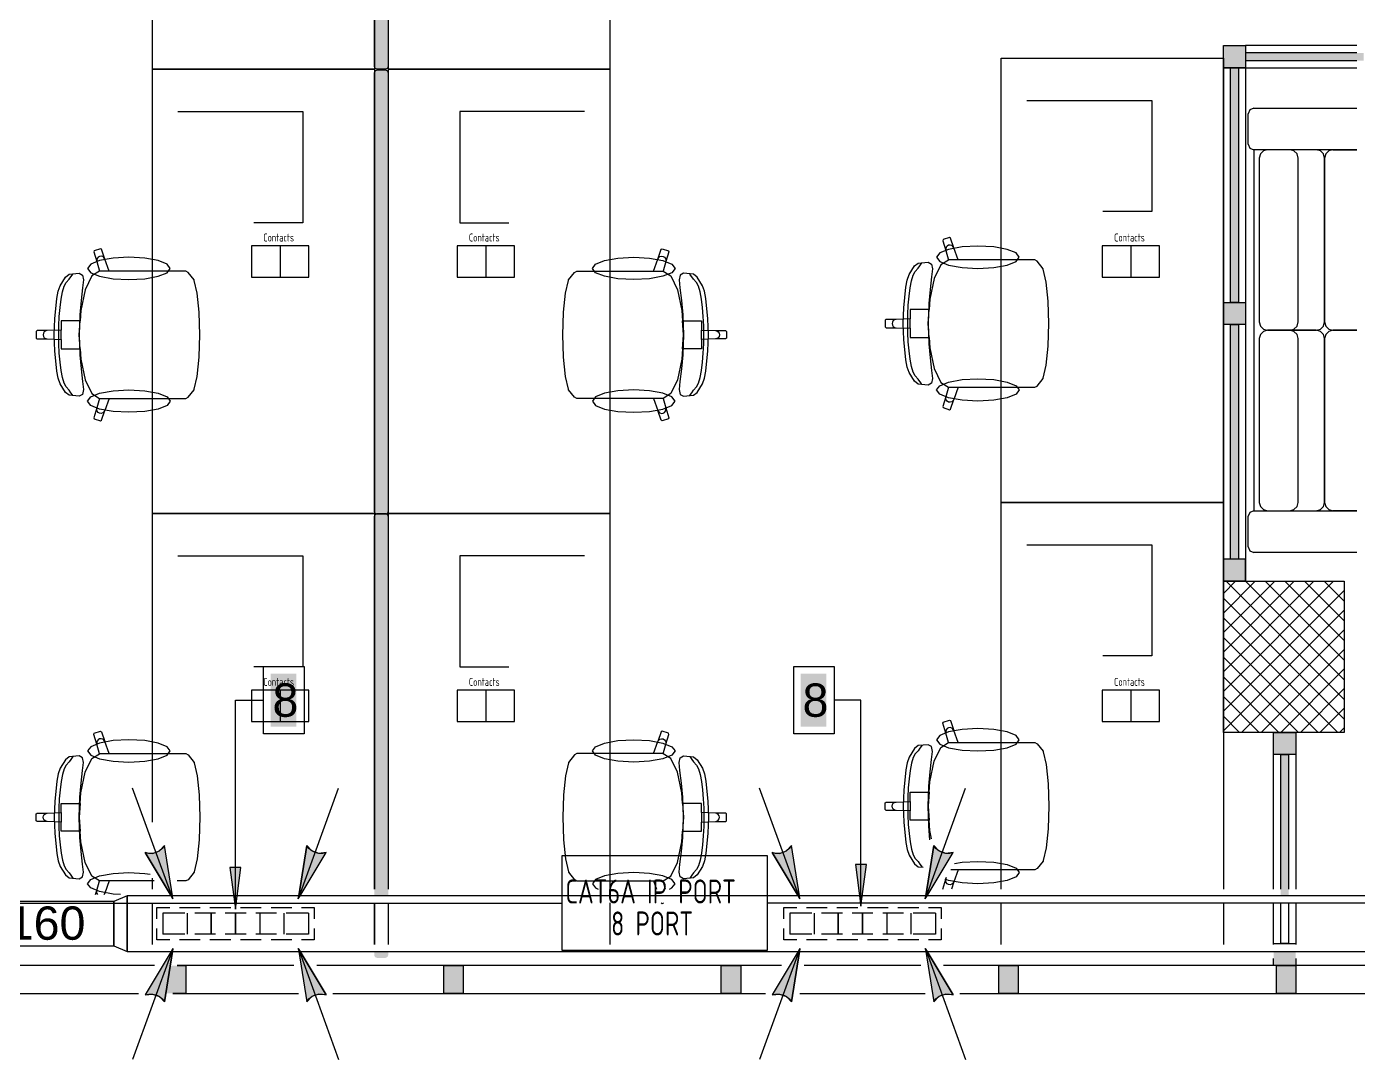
# Model space of a CAD drawing. Extents: x 25325 to 182345, y 3956 to 147305.
# Drawn here: x 91180.438 to 91184.216, y 73647.855 to 73650.783 of the extents above; entities that cross this region are included whole.
import ezdxf

# ---------------------------------------------------------------- set-up
doc = ezdxf.new("R2010")
doc.units = 0
doc.header["$MEASUREMENT"] = 0
doc.layers.add('CAT6A UNDERGROUND PORTS ROUTING', color=1, linetype='CONTINUOUS')
doc.layers.add('CONTACTORS', color=3, linetype='CONTINUOUS')
doc.styles.add('PDF Arial', font='arial.ttf')
doc.styles.add('Tabla_100', font='simplex.shx', dxfattribs={"width": 0.7, "height": 20})

# ---------------------------------------------------------------- blocks, each defined once
blk = doc.blocks.new('Sheet-Климатична и вентилационна система офис помещение етаж 4_1')
at = {"layer": 'CAT6A UNDERGROUND PORTS ROUTING', "true_color": 0xd8d8d8, "transparency": 33554687}
for points in [[(13.4594, 13.3669), (13.4649, 13.3692), (13.4672, 13.3748), (13.467, 14.6208), (13.4662, 14.6227), (13.4614, 14.6264), (13.4594, 14.6267), (13.4357, 14.6267), (13.4302, 14.6244), (13.4279, 14.6188), (13.4281, 13.3727), (13.4289, 13.3708), (13.4337, 13.3672), (13.4357, 13.3669)], [(15.8994, 13.3709), (15.8994, 13.4339), (15.8364, 13.4339), (15.8364, 13.3709)], [(13.4357, 12.1053), (13.4614, 12.1056), (13.4633, 12.1064), (13.4662, 12.1092), (13.4672, 12.1132), (13.467, 13.3593), (13.4633, 13.364), (13.4594, 13.3651), (13.4337, 13.3648), (13.4302, 13.3628), (13.4279, 13.3572), (13.4281, 12.1111), (13.4289, 12.1092), (13.4318, 12.1064)], [(15.879, 12.7059), (15.879, 13.3709), (15.8569, 13.3709), (15.8569, 12.7059)], [(15.8994, 12.6429), (15.8994, 12.7059), (15.8364, 12.7059), (15.8364, 12.6429)], [(15.879, 11.978), (15.879, 12.6429), (15.8569, 12.6429), (15.8569, 11.978)], [(15.8994, 11.915), (15.8994, 11.978), (15.8364, 11.978), (15.8364, 11.915)], [(16.042, 11.4236), (16.042, 11.4866), (15.979, 11.4866), (15.979, 11.4236)], [(16.0215, 11.0228), (16.0215, 11.4236), (15.9994, 11.4236), (15.9994, 11.0228)], [(16.042, 10.8252), (16.042, 10.8654), (15.979, 10.8654), (15.979, 10.8252)], [(12.8925, 10.7465), (12.8925, 10.8252), (12.8487, 10.8252), (12.8373, 10.7536), (12.8373, 10.7465), (12.8564, 10.7465)], [(13.6798, 10.7465), (13.6798, 10.8252), (13.6247, 10.8252), (13.6247, 10.7465)], [(14.4672, 10.7465), (14.4672, 10.8252), (14.4121, 10.8252), (14.4121, 10.7465)], [(15.2546, 10.7465), (15.2546, 10.8252), (15.1995, 10.8252), (15.1995, 10.7465)], [(16.042, 10.7465), (16.042, 10.8252), (15.9868, 10.8252), (15.9868, 10.7465)]]:
    blk.add_hatch(color=254, dxfattribs=at).paths.add_polyline_path(points)
h = blk.add_hatch(color=254, dxfattribs=at)
h.paths.add_polyline_path([(16.3283, 13.3914), (16.6868, 13.3914), (16.6868, 13.4134), (16.3135, 13.4134), (16.3135, 13.3914)])
h.paths.add_polyline_path([(15.8994, 13.3914), (16.2348, 13.3914), (16.2348, 13.4134), (15.8994, 13.4134)])
h = blk.add_hatch(color=254, dxfattribs=at)
h.paths.add_polyline_path([(13.4357, 10.8473), (13.4594, 10.8473), (13.4649, 10.8496), (13.4672, 10.8552), (13.4669, 10.8654), (13.4279, 10.8654), (13.4281, 10.8531), (13.4289, 10.8512), (13.4318, 10.8483)])
h.paths.add_polyline_path([(13.4279, 11.0228), (13.4672, 11.0228), (13.467, 12.1013), (13.4662, 12.1032), (13.4614, 12.1068), (13.4594, 12.1071), (13.4337, 12.1068), (13.4302, 12.1048), (13.4279, 12.0992)])
at = {"layer": 'CAT6A UNDERGROUND PORTS ROUTING', "true_color": 0xffffff, "transparency": 33554687}
for points in [[(13.1333, 11.6535), (13.2062, 11.6535), (13.2062, 11.5025), (13.1333, 11.5025)], [(14.6371, 11.6535), (14.71, 11.6535), (14.71, 11.5025), (14.6371, 11.5025)]]:
    blk.add_hatch(color=7, dxfattribs=at).paths.add_polyline_path(points)
at = {"layer": 'CAT6A UNDERGROUND PORTS ROUTING', "transparency": 33554687}
for color, points in [(5, [(12.8546, 11.0228), (12.855, 11.0228), (12.8324, 11.1659), (12.8261, 11.1574), (12.818, 11.1506), (12.8085, 11.1459), (12.7982, 11.1434), (12.7876, 11.1434), (12.7773, 11.1459), (12.8518, 11.0228), (12.854, 11.0228)]), (5, [(13.2138, 11.0228), (13.2171, 11.0228), (13.291, 11.1459), (13.2807, 11.1434), (13.2702, 11.1434), (13.2599, 11.1459), (13.2504, 11.1506), (13.2423, 11.1574), (13.236, 11.1659), (13.2133, 11.0228)]), (5, [(14.6333, 11.0228), (14.6337, 11.0228), (14.6111, 11.1659), (14.6047, 11.1574), (14.5966, 11.1506), (14.5872, 11.1459), (14.5769, 11.1434), (14.5663, 11.1434), (14.556, 11.1459), (14.6305, 11.0228), (14.6327, 11.0228)]), (5, [(14.9925, 11.0228), (14.9958, 11.0228), (15.0697, 11.1459), (15.0594, 11.1434), (15.0488, 11.1434), (15.0385, 11.1459), (15.0291, 11.1506), (15.021, 11.1574), (15.0147, 11.1659), (14.992, 11.0228)]), (7, [(14.8081, 10.9935), (14.8236, 11.1116), (14.7925, 11.1116)]), (7, [(13.0338, 10.9851), (13.0493, 11.1032), (13.0182, 11.1032)]), (5, [(12.8324, 10.7223), (12.8546, 10.8654), (12.8512, 10.8654), (12.7773, 10.7423), (12.7876, 10.7448), (12.7982, 10.7448), (12.8085, 10.7423), (12.818, 10.7376), (12.8261, 10.7308)]), (5, [(13.236, 10.7223), (13.2423, 10.7308), (13.2504, 10.7376), (13.2599, 10.7423), (13.2702, 10.7448), (13.2807, 10.7448), (13.291, 10.7423), (13.2165, 10.8654), (13.2133, 10.8654)]), (5, [(14.6111, 10.7223), (14.6333, 10.8654), (14.6299, 10.8654), (14.556, 10.7423), (14.5663, 10.7448), (14.5769, 10.7448), (14.5872, 10.7423), (14.5966, 10.7376), (14.6047, 10.7308)]), (5, [(15.0147, 10.7223), (15.021, 10.7308), (15.0291, 10.7376), (15.0385, 10.7423), (15.0488, 10.7448), (15.0594, 10.7448), (15.0697, 10.7423), (14.9952, 10.8654), (14.992, 10.8654)])]:
    blk.add_hatch(color=color, dxfattribs=at).paths.add_polyline_path(points)
at = {"layer": 'CAT6A UNDERGROUND PORTS ROUTING', "color": 253, "true_color": 0x9c9c9c, "transparency": 33554687}
for points in [[(12.798, 14.6267), (13.4279, 14.6267), (13.4279, 13.3669), (12.798, 13.3669), (12.798, 14.6267)], [(14.0971, 14.6267), (13.4672, 14.6267), (13.4672, 13.3669), (14.0971, 13.3669), (14.0971, 14.6267)], [(13.4279, 13.3748), (13.4279, 14.6188)], [(13.4672, 14.6188), (13.4672, 13.3748)], [(15.8994, 13.3709), (15.8364, 13.3709), (15.8364, 13.4339), (15.8994, 13.4339), (15.8994, 13.3709), (15.8994, 11.915), (15.8364, 11.915), (15.8364, 13.3709), (15.8994, 13.3709)], [(16.2151, 13.4339), (15.8994, 13.4339), (15.8994, 13.3709), (16.2151, 13.3709)], [(16.2151, 13.4134), (15.8994, 13.4134), (15.8994, 13.3914), (16.2151, 13.3914)], [(13.4357, 13.3669), (13.4302, 13.3692), (13.4279, 13.3748)], [(13.4672, 13.3748), (13.4649, 13.3692), (13.4594, 13.3669)], [(15.2065, 13.3985), (15.8364, 13.3985), (15.8364, 12.1387), (15.2065, 12.1387), (15.2065, 13.3985)], [(12.798, 13.3669), (13.4279, 13.3669), (13.4279, 12.1071), (12.798, 12.1071), (12.798, 13.3669)], [(13.4279, 13.3572), (13.4302, 13.3628), (13.4357, 13.3651)], [(13.4279, 12.1132), (13.4279, 13.3572)], [(13.4594, 13.3669), (13.4357, 13.3669)], [(13.4357, 13.3651), (13.4594, 13.3651)], [(13.4594, 13.3651), (13.4649, 13.3628), (13.4672, 13.3572)], [(14.0971, 13.3669), (13.4672, 13.3669), (13.4672, 12.1071), (14.0971, 12.1071), (14.0971, 13.3669)], [(13.4672, 13.3572), (13.4672, 12.1132)], [(15.879, 12.7059), (15.8569, 12.7059), (15.8569, 13.3709), (15.879, 13.3709), (15.879, 12.7059)], [(15.2793, 13.2784), (15.6336, 13.2784)], [(15.2793, 13.2784), (15.2793, 13.2784)], [(15.6336, 13.2784), (15.6336, 12.9635)], [(12.8707, 13.2468), (13.225, 13.2468)], [(12.8707, 13.2468), (12.8707, 13.2468)], [(13.225, 13.2468), (13.225, 12.9319)], [(14.0244, 13.2468), (13.6701, 13.2468)], [(13.6701, 13.2468), (13.6701, 12.9319)], [(14.0244, 13.2468), (14.0244, 13.2468)], [(15.9226, 13.2568), (15.9115, 13.2521), (15.9069, 13.241)], [(15.9069, 13.1544), (15.9069, 13.241)], [(15.9226, 13.2568), (16.2151, 13.2568)], [(15.9069, 13.1544), (15.9115, 13.1433), (15.9226, 13.1386)], [(16.2151, 13.1386), (15.9226, 13.1386), (15.9226, 12.1151), (16.2151, 12.1151)], [(15.962, 13.1386), (15.9502, 13.1355), (15.9415, 13.1268), (15.9383, 13.115)], [(15.9383, 13.115), (15.9383, 12.6505)], [(16.1, 13.1386), (15.962, 13.1386)], [(16.0486, 13.115), (16.0454, 13.1268), (16.0368, 13.1355), (16.025, 13.1386)], [(16.0486, 12.6505), (16.0486, 13.115)], [(16.1236, 13.115), (16.1204, 13.1268), (16.1118, 13.1355), (16.1, 13.1386)], [(16.1472, 13.1386), (16.1354, 13.1355), (16.1268, 13.1268), (16.1236, 13.115)], [(16.1236, 13.115), (16.1236, 12.6505), (16.1236, 13.115)], [(16.1472, 13.1386), (16.2151, 13.1386)], [(15.6336, 12.9635), (15.4947, 12.9635)], [(13.225, 12.9319), (13.0861, 12.9319)], [(13.6701, 12.9319), (13.809, 12.9319)], [(15.0715, 12.8604), (15.0626, 12.8882), (15.0596, 12.8898), (15.0417, 12.8839), (15.0402, 12.8809), (15.0491, 12.853), (15.0568, 12.8261), (15.0348, 12.8125), (15.0161, 12.7733), (15.0036, 12.7148), (15.0017, 12.6853), (14.9712, 12.6853), (14.9477, 12.6853), (14.9477, 12.659), (14.9084, 12.6576), (14.8794, 12.6576), (14.877, 12.6552), (14.877, 12.6457), (14.877, 12.6362), (14.8794, 12.6338), (14.9084, 12.6338), (14.9477, 12.6324), (14.9477, 12.6061), (14.9712, 12.6061), (15.0017, 12.6061), (15.0036, 12.5766), (15.0161, 12.518), (15.0348, 12.4789), (15.0568, 12.4652), (15.0491, 12.4383), (15.0402, 12.4105), (15.0417, 12.4075), (15.0596, 12.4016), (15.0626, 12.4031), (15.0715, 12.431)], [(12.663, 12.8288), (12.654, 12.8566), (12.651, 12.8582), (12.6331, 12.8523), (12.6316, 12.8493), (12.6406, 12.8214), (12.6482, 12.7945), (12.6263, 12.7809), (12.6075, 12.7417), (12.595, 12.6832), (12.5932, 12.6537), (12.5627, 12.6537), (12.5391, 12.6537), (12.5391, 12.6274), (12.4999, 12.626), (12.4708, 12.626), (12.4685, 12.6236), (12.4685, 12.6141), (12.4685, 12.6046), (12.4708, 12.6022), (12.4999, 12.6022), (12.5391, 12.6008), (12.5391, 12.5745), (12.5627, 12.5745), (12.5932, 12.5745), (12.595, 12.545), (12.6075, 12.4864), (12.6263, 12.4473), (12.6482, 12.4337), (12.6406, 12.4068), (12.6316, 12.3789), (12.6331, 12.3759), (12.651, 12.37), (12.654, 12.3715), (12.663, 12.3994)], [(14.2321, 12.8288), (14.2411, 12.8566), (14.2441, 12.8582), (14.262, 12.8523), (14.2635, 12.8493), (14.2545, 12.8214), (14.2469, 12.7945), (14.2689, 12.7809), (14.2876, 12.7417), (14.3001, 12.6832), (14.302, 12.6537), (14.3324, 12.6537), (14.356, 12.6537), (14.356, 12.6274), (14.3953, 12.626), (14.4243, 12.626), (14.4267, 12.6236), (14.4267, 12.6141), (14.4267, 12.6046), (14.4243, 12.6022), (14.3953, 12.6022), (14.356, 12.6008), (14.356, 12.5745), (14.3324, 12.5745), (14.302, 12.5745), (14.3001, 12.545), (14.2876, 12.4864), (14.2689, 12.4473), (14.2469, 12.4337), (14.2545, 12.4068), (14.2635, 12.3789), (14.262, 12.3759), (14.2441, 12.37), (14.2411, 12.3715), (14.2321, 12.3994)], [(15.1401, 12.8656), (15.0952, 12.8631), (15.0571, 12.8563), (15.0317, 12.846), (15.0227, 12.8339), (15.0317, 12.8217), (15.0571, 12.8115), (15.0952, 12.8046), (15.1401, 12.8022), (15.185, 12.8046), (15.223, 12.8115), (15.2485, 12.8217), (15.2574, 12.8339), (15.2485, 12.846), (15.223, 12.8563), (15.185, 12.8631), (15.1401, 12.8656)], [(15.0839, 12.8262), (15.0715, 12.8604), (15.0693, 12.8644), (15.0657, 12.8673), (15.0613, 12.8685), (15.0567, 12.868), (15.0527, 12.8657), (15.0499, 12.8621), (15.0486, 12.8576), (15.0491, 12.853)], [(12.7315, 12.834), (12.6866, 12.8316), (12.6485, 12.8247), (12.6231, 12.8144), (12.6142, 12.8023), (12.6231, 12.7901), (12.6485, 12.7799), (12.6866, 12.773), (12.7315, 12.7706), (12.7764, 12.773), (12.8144, 12.7799), (12.8399, 12.7901), (12.8488, 12.8023), (12.8399, 12.8144), (12.8144, 12.8247), (12.7764, 12.8316), (12.7315, 12.834)], [(12.6753, 12.7946), (12.663, 12.8288), (12.6607, 12.8328), (12.6571, 12.8357), (12.6527, 12.8369), (12.6481, 12.8364), (12.6441, 12.8341), (12.6413, 12.8305), (12.64, 12.826), (12.6406, 12.8214)], [(14.1636, 12.834), (14.2085, 12.8316), (14.2466, 12.8247), (14.272, 12.8144), (14.281, 12.8023), (14.272, 12.7901), (14.2466, 12.7799), (14.2085, 12.773), (14.1636, 12.7706), (14.1187, 12.773), (14.0807, 12.7799), (14.0552, 12.7901), (14.0463, 12.8023), (14.0552, 12.8144), (14.0807, 12.8247), (14.1187, 12.8316), (14.1636, 12.834)], [(14.2198, 12.7946), (14.2321, 12.8288), (14.2344, 12.8328), (14.238, 12.8357), (14.2424, 12.8369), (14.247, 12.8364), (14.251, 12.8341), (14.2538, 12.8305), (14.2551, 12.826), (14.2545, 12.8214)], [(14.9297, 12.6909), (14.9352, 12.7486), (14.939, 12.769), (14.9447, 12.7847), (14.9605, 12.8091), (14.9709, 12.8174), (14.9993, 12.82), (15.0084, 12.8147), (15.0108, 12.8011), (15.0088, 12.7784), (15.0042, 12.7427), (15.0005, 12.7026), (14.9987, 12.6457), (15.0005, 12.5887), (15.0042, 12.5486), (15.0088, 12.513), (15.0108, 12.4902), (15.0084, 12.4766), (14.9993, 12.4714), (14.9709, 12.4739), (14.9605, 12.4822), (14.9447, 12.5067), (14.939, 12.5224), (14.9352, 12.5428), (14.9297, 12.6004), (14.928, 12.6457), (14.9297, 12.6909)], [(14.9813, 12.4734), (14.9792, 12.4764), (14.9752, 12.4813), (14.9703, 12.4884), (14.9624, 12.4976), (14.9563, 12.508), (14.9514, 12.5241), (14.9475, 12.5445), (14.9446, 12.5681), (14.9426, 12.5936), (14.9415, 12.6199), (14.9411, 12.6457), (14.9415, 12.6714), (14.9426, 12.6977), (14.9446, 12.7233), (14.9475, 12.7469), (14.9514, 12.7673), (14.9563, 12.7833), (14.9624, 12.7937), (14.9703, 12.8029), (14.9752, 12.81)], [(14.9752, 12.81), (14.9792, 12.815), (14.9813, 12.8179)], [(15.0568, 12.4652), (15.0569, 12.4652), (15.0839, 12.4652), (15.2485, 12.4652), (15.2769, 12.4652), (15.3014, 12.4652), (15.3082, 12.4687), (15.3248, 12.4898), (15.3255, 12.4915), (15.3339, 12.5277), (15.3396, 12.5818), (15.3396, 12.5827), (15.3416, 12.6457), (15.3396, 12.7087), (15.3396, 12.7095), (15.3339, 12.7637), (15.3255, 12.7998), (15.3248, 12.8015), (15.3082, 12.8226), (15.3014, 12.8262), (15.2769, 12.8262), (15.2485, 12.8262), (15.0839, 12.8262), (15.0569, 12.8262), (15.0568, 12.8261)], [(12.5212, 12.6594), (12.5267, 12.717), (12.5304, 12.7374), (12.5362, 12.7531), (12.552, 12.7775), (12.5623, 12.7858), (12.5908, 12.7884), (12.5998, 12.7831), (12.6022, 12.7696), (12.6002, 12.7468), (12.5956, 12.7111), (12.5919, 12.671), (12.5901, 12.6141), (12.5919, 12.5572), (12.5956, 12.5171), (12.6002, 12.4814), (12.6022, 12.4586), (12.5998, 12.4451), (12.5908, 12.4398), (12.5623, 12.4424), (12.552, 12.4507), (12.5362, 12.4751), (12.5304, 12.4908), (12.5267, 12.5112), (12.5212, 12.5688), (12.5194, 12.6141), (12.5212, 12.6594)], [(12.5727, 12.4418), (12.5707, 12.4448), (12.5666, 12.4497), (12.5618, 12.4568), (12.5538, 12.466), (12.5478, 12.4764), (12.5428, 12.4925), (12.539, 12.5129), (12.536, 12.5365), (12.534, 12.562), (12.5329, 12.5883), (12.5325, 12.6141), (12.5329, 12.6399), (12.534, 12.6661), (12.536, 12.6917), (12.539, 12.7153), (12.5428, 12.7357), (12.5478, 12.7517), (12.5538, 12.7621), (12.5618, 12.7713), (12.5666, 12.7785)], [(12.5666, 12.7785), (12.5707, 12.7834), (12.5727, 12.7863)], [(12.6482, 12.4337), (12.6483, 12.4336), (12.6753, 12.4336), (12.84, 12.4336), (12.8684, 12.4336), (12.8928, 12.4336), (12.8996, 12.4371), (12.9162, 12.4582), (12.9169, 12.4599), (12.9254, 12.4961), (12.931, 12.5502), (12.9311, 12.5511), (12.933, 12.6141), (12.9311, 12.6771), (12.931, 12.6779), (12.9254, 12.7321), (12.9169, 12.7682), (12.9162, 12.7699), (12.8996, 12.791), (12.8928, 12.7946), (12.8684, 12.7946), (12.84, 12.7946), (12.6753, 12.7946), (12.6483, 12.7946), (12.6482, 12.7945)], [(14.2469, 12.4337), (14.2468, 12.4336), (14.2198, 12.4336), (14.0552, 12.4336), (14.0267, 12.4336), (14.0023, 12.4336), (13.9955, 12.4371), (13.9789, 12.4582), (13.9782, 12.4599), (13.9698, 12.4961), (13.9641, 12.5502), (13.9641, 12.5511), (13.9621, 12.6141), (13.9641, 12.6771), (13.9641, 12.6779), (13.9698, 12.7321), (13.9782, 12.7682), (13.9789, 12.7699), (13.9955, 12.791), (14.0023, 12.7946), (14.0267, 12.7946), (14.0552, 12.7946), (14.2198, 12.7946), (14.2468, 12.7946), (14.2469, 12.7945)], [(14.3739, 12.6594), (14.3685, 12.717), (14.3647, 12.7374), (14.359, 12.7531), (14.3432, 12.7775), (14.3328, 12.7858), (14.3044, 12.7884), (14.2953, 12.7831), (14.2929, 12.7696), (14.2949, 12.7468), (14.2995, 12.7111), (14.3032, 12.671), (14.305, 12.6141), (14.3032, 12.5572), (14.2995, 12.5171), (14.2949, 12.4814), (14.2929, 12.4586), (14.2953, 12.4451), (14.3044, 12.4398), (14.3328, 12.4424), (14.3432, 12.4507), (14.359, 12.4751), (14.3647, 12.4908), (14.3685, 12.5112), (14.3739, 12.5688), (14.3757, 12.6141), (14.3739, 12.6594)], [(14.3285, 12.7785), (14.3245, 12.7834), (14.3224, 12.7863)], [(14.3224, 12.4418), (14.3245, 12.4448), (14.3285, 12.4497), (14.3334, 12.4568), (14.3413, 12.466), (14.3473, 12.4764), (14.3523, 12.4925), (14.3562, 12.5129), (14.3591, 12.5365), (14.3611, 12.562), (14.3622, 12.5883), (14.3626, 12.6141), (14.3622, 12.6399), (14.3611, 12.6661), (14.3591, 12.6917), (14.3562, 12.7153), (14.3523, 12.7357), (14.3473, 12.7517), (14.3413, 12.7621), (14.3334, 12.7713), (14.3285, 12.7785)], [(15.8994, 12.6429), (15.8364, 12.6429), (15.8364, 12.7059), (15.8994, 12.7059), (15.8994, 12.6429)], [(14.9084, 12.6576), (14.9039, 12.6567), (14.9001, 12.6541), (14.8976, 12.6502), (14.8967, 12.6457), (14.8976, 12.6411), (14.9001, 12.6373), (14.9039, 12.6347), (14.9084, 12.6338)], [(14.9477, 12.6324), (14.9477, 12.6457), (14.9477, 12.659)], [(15.0017, 12.6061), (14.9992, 12.6457), (15.0017, 12.6853)], [(12.4999, 12.626), (12.4954, 12.6251), (12.4915, 12.6225), (12.489, 12.6186), (12.4881, 12.6141), (12.489, 12.6095), (12.4915, 12.6057), (12.4954, 12.6031), (12.4999, 12.6022)], [(12.5391, 12.6008), (12.5391, 12.6141), (12.5391, 12.6274)], [(12.5932, 12.5745), (12.5906, 12.6141), (12.5932, 12.6537)], [(14.302, 12.5745), (14.3045, 12.6141), (14.302, 12.6537)], [(14.356, 12.6008), (14.356, 12.6141), (14.356, 12.6274)], [(14.3953, 12.626), (14.3998, 12.6251), (14.4036, 12.6225), (14.4061, 12.6186), (14.407, 12.6141), (14.4061, 12.6095), (14.4036, 12.6057), (14.3998, 12.6031), (14.3953, 12.6022)], [(15.8569, 11.978), (15.8569, 12.6429), (15.879, 12.6429), (15.879, 11.978), (15.8569, 11.978)], [(15.9383, 12.6505), (15.9415, 12.6387), (15.9502, 12.63), (15.962, 12.6269)], [(15.962, 12.6269), (15.9502, 12.6237), (15.9415, 12.615), (15.9383, 12.6032)], [(16.1, 12.6269), (15.962, 12.6269), (16.1, 12.6269)], [(16.025, 12.6269), (16.0368, 12.63), (16.0454, 12.6387), (16.0486, 12.6505)], [(16.0486, 12.6032), (16.0454, 12.615), (16.0368, 12.6237), (16.025, 12.6269)], [(16.1, 12.6269), (16.1118, 12.63), (16.1204, 12.6387), (16.1236, 12.6505)], [(16.1236, 12.6032), (16.1204, 12.615), (16.1118, 12.6237), (16.1, 12.6269)], [(16.1236, 12.6505), (16.1268, 12.6387), (16.1354, 12.63), (16.1472, 12.6269)], [(16.1472, 12.6269), (16.1354, 12.6237), (16.1268, 12.615), (16.1236, 12.6032)], [(16.1472, 12.6269), (16.2151, 12.6269)], [(16.2151, 12.6269), (16.1472, 12.6269)], [(15.9383, 12.6032), (15.9383, 12.1387)], [(16.0486, 12.1387), (16.0486, 12.6032)], [(16.1236, 12.6032), (16.1236, 12.1387), (16.1236, 12.6032)], [(15.1401, 12.4258), (15.0952, 12.4282), (15.0571, 12.4351), (15.0317, 12.4454), (15.0227, 12.4575), (15.0317, 12.4696), (15.0571, 12.4799), (15.0952, 12.4868), (15.1401, 12.4892), (15.185, 12.4868), (15.223, 12.4799), (15.2485, 12.4696), (15.2574, 12.4575), (15.2485, 12.4454), (15.223, 12.4351), (15.185, 12.4282), (15.1401, 12.4258)], [(12.7315, 12.3942), (12.6866, 12.3966), (12.6485, 12.4035), (12.6231, 12.4138), (12.6142, 12.4259), (12.6231, 12.438), (12.6485, 12.4483), (12.6866, 12.4552), (12.7315, 12.4576), (12.7764, 12.4552), (12.8144, 12.4483), (12.8399, 12.438), (12.8488, 12.4259), (12.8399, 12.4138), (12.8144, 12.4035), (12.7764, 12.3966), (12.7315, 12.3942)], [(12.6753, 12.4336), (12.663, 12.3994), (12.6607, 12.3954), (12.6571, 12.3925), (12.6527, 12.3912), (12.6481, 12.3918), (12.6441, 12.394), (12.6413, 12.3977), (12.64, 12.4021), (12.6406, 12.4068)], [(14.1636, 12.3942), (14.2085, 12.3966), (14.2466, 12.4035), (14.272, 12.4138), (14.281, 12.4259), (14.272, 12.438), (14.2466, 12.4483), (14.2085, 12.4552), (14.1636, 12.4576), (14.1187, 12.4552), (14.0807, 12.4483), (14.0552, 12.438), (14.0463, 12.4259), (14.0552, 12.4138), (14.0807, 12.4035), (14.1187, 12.3966), (14.1636, 12.3942)], [(14.2198, 12.4336), (14.2321, 12.3994), (14.2344, 12.3954), (14.238, 12.3925), (14.2424, 12.3912), (14.247, 12.3918), (14.251, 12.394), (14.2538, 12.3977), (14.2551, 12.4021), (14.2545, 12.4068)], [(15.0839, 12.4652), (15.0715, 12.431), (15.0693, 12.427), (15.0657, 12.4241), (15.0613, 12.4228), (15.0567, 12.4234), (15.0527, 12.4256), (15.0499, 12.4293), (15.0486, 12.4337), (15.0491, 12.4383)], [(15.2065, 12.1387), (15.8364, 12.1387), (15.8364, 11.0425)], [(15.2065, 11.0425), (15.2065, 12.1387)], [(15.9383, 12.1387), (15.9415, 12.1269), (15.9502, 12.1182), (15.962, 12.1151)], [(16.025, 12.1151), (16.0368, 12.1182), (16.0454, 12.1269), (16.0486, 12.1387)], [(16.1, 12.1151), (16.1118, 12.1182), (16.1204, 12.1269), (16.1236, 12.1387)], [(16.1236, 12.1387), (16.1268, 12.1269), (16.1354, 12.1182), (16.1472, 12.1151)], [(12.798, 12.1071), (13.4279, 12.1071), (13.4279, 11.0425)], [(12.798, 11.2323), (12.798, 12.1071)], [(13.4357, 12.1053), (13.4302, 12.1076), (13.4279, 12.1132)], [(13.4279, 12.0992), (13.4302, 12.1048), (13.4357, 12.1071)], [(13.4279, 11.0425), (13.4279, 12.0992)], [(13.4357, 12.1071), (13.4594, 12.1071)], [(13.4594, 12.1053), (13.4357, 12.1053)], [(13.4672, 12.1132), (13.4649, 12.1076), (13.4594, 12.1053)], [(13.4594, 12.1071), (13.4649, 12.1048), (13.4672, 12.0992)], [(14.0971, 12.1071), (13.4672, 12.1071), (13.4672, 11.0425)], [(13.4672, 12.0992), (13.4672, 11.0425)], [(14.0971, 11.0425), (14.0971, 12.1071)], [(15.9226, 12.1151), (15.9115, 12.1104), (15.9069, 12.0993)], [(15.9069, 12.0127), (15.9069, 12.0993)], [(15.962, 12.1151), (16.1, 12.1151)], [(16.2151, 12.1151), (16.1472, 12.1151)], [(15.2793, 12.0186), (15.6336, 12.0186)], [(15.2793, 12.0186), (15.2793, 12.0186)], [(15.6336, 12.0186), (15.6336, 11.7037)], [(12.8707, 11.987), (13.225, 11.987)], [(12.8707, 11.987), (12.8707, 11.987)], [(13.225, 11.987), (13.225, 11.6721)], [(14.0244, 11.987), (13.6701, 11.987)], [(13.6701, 11.987), (13.6701, 11.6721)], [(14.0244, 11.987), (14.0244, 11.987)], [(15.8994, 11.915), (15.8994, 11.978), (15.8364, 11.978), (15.8364, 11.915), (16.179, 11.915), (16.179, 11.4866), (15.8364, 11.4866), (15.8364, 11.915), (15.8994, 11.915)], [(15.9069, 12.0127), (15.9115, 12.0016), (15.9226, 11.997)], [(16.2151, 11.997), (15.9226, 11.997)], [(15.8364, 11.8807), (15.8707, 11.915)], [(15.8364, 11.825), (15.9264, 11.915)], [(15.8364, 11.7694), (15.982, 11.915)], [(15.8364, 11.7137), (16.0377, 11.915)], [(15.8364, 11.658), (16.0934, 11.915)], [(15.8364, 11.6023), (16.1491, 11.915)], [(16.179, 11.58), (15.844, 11.915)], [(16.179, 11.6357), (15.8996, 11.915)], [(16.179, 11.6913), (15.9553, 11.915)], [(16.179, 11.747), (16.011, 11.915)], [(16.179, 11.8027), (16.0667, 11.915)], [(16.179, 11.8584), (16.1223, 11.915)], [(16.179, 11.914), (16.178, 11.915)], [(15.8364, 11.5467), (16.179, 11.8892)], [(16.179, 11.5243), (15.8364, 11.8668)], [(15.8364, 11.491), (16.179, 11.8335)], [(16.1609, 11.4866), (15.8364, 11.8111)], [(16.1053, 11.4866), (15.8364, 11.7555)], [(15.8878, 11.4866), (16.179, 11.7778)], [(15.9434, 11.4866), (16.179, 11.7221)], [(15.6336, 11.7037), (15.4947, 11.7037)], [(16.0496, 11.4866), (15.8364, 11.6998)], [(13.225, 11.6721), (13.0861, 11.6721)], [(13.6701, 11.6721), (13.809, 11.6721)], [(15.9939, 11.4866), (15.8364, 11.6441)], [(15.9991, 11.4866), (16.179, 11.6665)], [(16.0548, 11.4866), (16.179, 11.6108)], [(15.9382, 11.4866), (15.8364, 11.5884)], [(15.8826, 11.4866), (15.8364, 11.5328)], [(16.1105, 11.4866), (16.179, 11.5551)], [(12.6368, 11.0268), (12.6406, 11.0384), (12.6482, 11.0653), (12.6263, 11.079), (12.6075, 11.1181), (12.595, 11.1767), (12.5932, 11.2062), (12.5627, 11.2062), (12.5391, 11.2062), (12.5391, 11.2325), (12.4999, 11.2339), (12.4708, 11.2339), (12.4685, 11.2363), (12.4685, 11.2458), (12.4685, 11.2553), (12.4708, 11.2577), (12.4999, 11.2577), (12.5391, 11.2591), (12.5391, 11.2854), (12.5627, 11.2854), (12.5932, 11.2854), (12.595, 11.3149), (12.6075, 11.3734), (12.6263, 11.4126), (12.6482, 11.4262), (12.6406, 11.4531), (12.6316, 11.481), (12.6331, 11.484), (12.651, 11.4899), (12.654, 11.4883), (12.663, 11.4605)], [(14.2534, 11.0425), (14.2469, 11.0653), (14.2689, 11.079), (14.2876, 11.1181), (14.3001, 11.1767), (14.302, 11.2062), (14.3324, 11.2062), (14.356, 11.2062), (14.356, 11.2325), (14.3953, 11.2339), (14.4243, 11.2339), (14.4267, 11.2363), (14.4267, 11.2458), (14.4267, 11.2553), (14.4243, 11.2577), (14.3953, 11.2577), (14.356, 11.2591), (14.356, 11.2854), (14.3324, 11.2854), (14.302, 11.2854), (14.3001, 11.3149), (14.2876, 11.3734), (14.2689, 11.4126), (14.2469, 11.4262), (14.2545, 11.4531), (14.2635, 11.481), (14.262, 11.484), (14.2441, 11.4899), (14.2411, 11.4883), (14.2321, 11.4605)], [(15.0087, 11.1845), (15.0036, 11.2083), (15.0017, 11.2377), (14.9712, 11.2377), (14.9477, 11.2377), (14.9477, 11.2641), (14.9084, 11.2655), (14.8794, 11.2655), (14.877, 11.2679), (14.877, 11.2774), (14.877, 11.2869), (14.8794, 11.2892), (14.9084, 11.2892), (14.9477, 11.2907), (14.9477, 11.317), (14.9712, 11.317), (15.0017, 11.317), (15.0036, 11.3464), (15.0161, 11.405), (15.0348, 11.4441), (15.0568, 11.4578), (15.0491, 11.4847), (15.0402, 11.5126), (15.0417, 11.5156), (15.0596, 11.5214), (15.0626, 11.5199), (15.0715, 11.492)], [(15.1401, 11.4972), (15.0952, 11.4948), (15.0571, 11.488), (15.0317, 11.4777), (15.0227, 11.4656), (15.0317, 11.4534), (15.0571, 11.4431), (15.0952, 11.4363), (15.1401, 11.4339), (15.185, 11.4363), (15.223, 11.4431), (15.2485, 11.4534), (15.2574, 11.4656), (15.2485, 11.4777), (15.223, 11.488), (15.185, 11.4948), (15.1401, 11.4972)], [(15.0839, 11.4579), (15.0715, 11.492), (15.0693, 11.4961), (15.0657, 11.499), (15.0613, 11.5002), (15.0567, 11.4997), (15.0527, 11.4974), (15.0499, 11.4938), (15.0486, 11.4893), (15.0491, 11.4847)], [(15.979, 11.4866), (16.042, 11.4866), (16.042, 11.0425)], [(15.979, 11.0425), (15.979, 11.4866)], [(16.042, 11.4236), (15.979, 11.4236), (15.979, 11.4866), (16.042, 11.4866), (16.042, 11.4236)], [(16.1662, 11.4866), (16.179, 11.4994)], [(12.7315, 11.4657), (12.6866, 11.4632), (12.6485, 11.4564), (12.6231, 11.4461), (12.6142, 11.434), (12.6231, 11.4218), (12.6485, 11.4115), (12.6866, 11.4047), (12.7315, 11.4023), (12.7764, 11.4047), (12.8144, 11.4115), (12.8399, 11.4218), (12.8488, 11.434), (12.8399, 11.4461), (12.8144, 11.4564), (12.7764, 11.4632), (12.7315, 11.4657)], [(12.6753, 11.4263), (12.663, 11.4605), (12.6607, 11.4645), (12.6571, 11.4674), (12.6527, 11.4686), (12.6481, 11.4681), (12.6441, 11.4658), (12.6413, 11.4622), (12.64, 11.4577), (12.6406, 11.4531)], [(14.1636, 11.4657), (14.2085, 11.4632), (14.2466, 11.4564), (14.272, 11.4461), (14.281, 11.434), (14.272, 11.4218), (14.2466, 11.4115), (14.2085, 11.4047), (14.1636, 11.4023), (14.1187, 11.4047), (14.0807, 11.4115), (14.0552, 11.4218), (14.0463, 11.434), (14.0552, 11.4461), (14.0807, 11.4564), (14.1187, 11.4632), (14.1636, 11.4657)], [(14.2198, 11.4263), (14.2321, 11.4605), (14.2344, 11.4645), (14.238, 11.4674), (14.2424, 11.4686), (14.247, 11.4681), (14.251, 11.4658), (14.2538, 11.4622), (14.2551, 11.4577), (14.2545, 11.4531)], [(15.004, 11.1823), (15.0005, 11.2204), (14.9987, 11.2774), (15.0005, 11.3343), (15.0042, 11.3744), (15.0088, 11.4101), (15.0108, 11.4328), (15.0084, 11.4464), (14.9993, 11.4517), (14.9709, 11.4491), (14.9605, 11.4408), (14.9447, 11.4164), (14.939, 11.4007), (14.9352, 11.3803), (14.9297, 11.3226), (14.928, 11.2774), (14.9297, 11.2321)], [(14.9813, 11.4496), (14.9792, 11.4467), (14.9752, 11.4417), (14.9703, 11.4346), (14.9624, 11.4254), (14.9563, 11.415), (14.9514, 11.399), (14.9475, 11.3786), (14.9446, 11.355), (14.9426, 11.3294), (14.9415, 11.3031), (14.9411, 11.2774), (14.9415, 11.2516), (14.9426, 11.2253), (14.9446, 11.1998), (14.9475, 11.1762), (14.9514, 11.1557), (14.9563, 11.1397), (14.9624, 11.1293), (14.9703, 11.1201), (14.9752, 11.113)], [(15.0568, 11.4578), (15.0569, 11.4579), (15.0839, 11.4579), (15.2485, 11.4579), (15.2769, 11.4579), (15.3014, 11.4579), (15.3082, 11.4543), (15.3248, 11.4332), (15.3255, 11.4315), (15.3339, 11.3954), (15.3396, 11.3412), (15.3396, 11.3404), (15.3416, 11.2774), (15.3396, 11.2143), (15.3396, 11.2135), (15.3339, 11.1594), (15.3255, 11.1232), (15.3248, 11.1215), (15.3082, 11.1004), (15.3014, 11.0968), (15.2769, 11.0968), (15.2485, 11.0968), (15.0839, 11.0968), (15.0632, 11.0968)], [(12.5212, 11.2005), (12.5267, 11.1429), (12.5304, 11.1225), (12.5362, 11.1068), (12.552, 11.0823), (12.5623, 11.074), (12.5908, 11.0715), (12.5998, 11.0767), (12.6022, 11.0903), (12.6002, 11.1131), (12.5956, 11.1487), (12.5919, 11.1888), (12.5901, 11.2458), (12.5919, 11.3027), (12.5956, 11.3428), (12.6002, 11.3785), (12.6022, 11.4012), (12.5998, 11.4148), (12.5908, 11.4201), (12.5623, 11.4175), (12.552, 11.4092), (12.5362, 11.3848), (12.5304, 11.3691), (12.5267, 11.3487), (12.5212, 11.291), (12.5194, 11.2458), (12.5212, 11.2005)], [(12.5727, 11.418), (12.5707, 11.4151), (12.5666, 11.4101), (12.5618, 11.403), (12.5538, 11.3938), (12.5478, 11.3834), (12.5428, 11.3674), (12.539, 11.347), (12.536, 11.3234), (12.534, 11.2978), (12.5329, 11.2715), (12.5325, 11.2458), (12.5329, 11.22), (12.534, 11.1937), (12.536, 11.1682), (12.539, 11.1446), (12.5428, 11.1241), (12.5478, 11.1081), (12.5538, 11.0977), (12.5618, 11.0885), (12.5666, 11.0814)], [(12.6482, 11.4262), (12.6483, 11.4263), (12.6753, 11.4263), (12.84, 11.4263), (12.8684, 11.4263), (12.8928, 11.4263), (12.8996, 11.4227), (12.9162, 11.4016), (12.9169, 11.3999), (12.9254, 11.3638), (12.931, 11.3096), (12.9311, 11.3088), (12.933, 11.2458), (12.9311, 11.1828), (12.931, 11.1819), (12.9254, 11.1278), (12.9169, 11.0916), (12.9162, 11.0899), (12.8996, 11.0688), (12.8928, 11.0653), (12.8684, 11.0653), (12.8683, 11.0653)], [(14.2469, 11.4262), (14.2468, 11.4263), (14.2198, 11.4263), (14.0552, 11.4263), (14.0267, 11.4263), (14.0023, 11.4263), (13.9955, 11.4227), (13.9789, 11.4016), (13.9782, 11.3999), (13.9698, 11.3638), (13.9641, 11.3096), (13.9641, 11.3088), (13.9621, 11.2458), (13.9641, 11.1828), (13.9641, 11.1819), (13.9698, 11.1278), (13.9782, 11.0916), (13.9789, 11.0899), (13.9955, 11.0688), (14.0023, 11.0653), (14.0267, 11.0653), (14.0552, 11.0653), (14.2198, 11.0653), (14.2468, 11.0653), (14.2469, 11.0653)], [(14.3739, 11.2005), (14.3685, 11.1429), (14.3647, 11.1225), (14.359, 11.1068), (14.3432, 11.0823), (14.3328, 11.074), (14.3044, 11.0715), (14.2953, 11.0767), (14.2929, 11.0903), (14.2949, 11.1131), (14.2995, 11.1487), (14.3032, 11.1888), (14.305, 11.2458), (14.3032, 11.3027), (14.2995, 11.3428), (14.2949, 11.3785), (14.2929, 11.4012), (14.2953, 11.4148), (14.3044, 11.4201), (14.3328, 11.4175), (14.3432, 11.4092), (14.359, 11.3848), (14.3647, 11.3691), (14.3685, 11.3487), (14.3739, 11.291), (14.3757, 11.2458), (14.3739, 11.2005)], [(14.3224, 11.418), (14.3245, 11.4151), (14.3285, 11.4101), (14.3334, 11.403), (14.3413, 11.3938), (14.3473, 11.3834), (14.3523, 11.3674), (14.3562, 11.347), (14.3591, 11.3234), (14.3611, 11.2978), (14.3622, 11.2715), (14.3626, 11.2458), (14.3622, 11.22), (14.3611, 11.1937), (14.3591, 11.1682), (14.3562, 11.1446), (14.3523, 11.1241), (14.3473, 11.1081), (14.3413, 11.0977), (14.3334, 11.0885), (14.3285, 11.0814)], [(15.9994, 11.0425), (15.9994, 11.4236), (16.0215, 11.4236)], [(16.0215, 11.4236), (16.0215, 11.0425)], [(15.0017, 11.317), (14.9992, 11.2774), (15.0017, 11.2377)], [(12.5391, 11.2591), (12.5391, 11.2458), (12.5391, 11.2325)], [(12.5932, 11.2854), (12.5906, 11.2458), (12.5932, 11.2062)], [(14.302, 11.2854), (14.3045, 11.2458), (14.302, 11.2062)], [(14.356, 11.2591), (14.356, 11.2458), (14.356, 11.2325)], [(14.9084, 11.2655), (14.9039, 11.2664), (14.9001, 11.269), (14.8976, 11.2728), (14.8967, 11.2774), (14.8976, 11.2819), (14.9001, 11.2858), (14.9039, 11.2883), (14.9084, 11.2892)], [(14.9477, 11.2907), (14.9477, 11.2774), (14.9477, 11.2641)], [(12.4999, 11.2339), (12.4954, 11.2348), (12.4915, 11.2374), (12.489, 11.2412), (12.4881, 11.2458), (12.489, 11.2503), (12.4915, 11.2542), (12.4954, 11.2568), (12.4999, 11.2577)], [(14.3953, 11.2339), (14.3998, 11.2348), (14.4036, 11.2374), (14.4061, 11.2412), (14.407, 11.2458), (14.4061, 11.2503), (14.4036, 11.2542), (14.3998, 11.2568), (14.3953, 11.2577)], [(14.9297, 11.2321), (14.9352, 11.1744), (14.939, 11.1541), (14.9447, 11.1384), (14.9605, 11.1139), (14.9709, 11.1056), (14.985, 11.1044)], [(14.9752, 11.113), (14.9792, 11.1081), (14.9813, 11.1051)], [(15.0739, 11.1146), (15.0952, 11.1185), (15.1401, 11.1209), (15.185, 11.1185), (15.223, 11.1116), (15.2485, 11.1013), (15.2574, 11.0892), (15.2485, 11.077), (15.223, 11.0668), (15.185, 11.0599), (15.1401, 11.0575)], [(12.5666, 11.0814), (12.5707, 11.0765), (12.5727, 11.0735)], [(12.7078, 11.0272), (12.6866, 11.0283), (12.6485, 11.0352), (12.6231, 11.0455), (12.6142, 11.0576), (12.6231, 11.0697), (12.6485, 11.08), (12.6866, 11.0869), (12.7315, 11.0893), (12.7764, 11.0869), (12.7914, 11.0842)], [(12.798, 11.0425), (12.798, 11.0733)], [(14.2648, 11.0425), (14.272, 11.0455), (14.281, 11.0576), (14.272, 11.0697), (14.2466, 11.08), (14.2085, 11.0869), (14.1636, 11.0893), (14.1187, 11.0869), (14.0807, 11.08), (14.0552, 11.0697), (14.0463, 11.0576), (14.0552, 11.0455), (14.0625, 11.0425)], [(14.3285, 11.0814), (14.3245, 11.0765), (14.3224, 11.0735)], [(15.0403, 11.0425), (15.0491, 11.07), (15.051, 11.0764)], [(15.1401, 11.0575), (15.0952, 11.0599), (15.0571, 11.0668), (15.0475, 11.0706)], [(15.0839, 11.0968), (15.0715, 11.0627), (15.0693, 11.0586), (15.0657, 11.0558), (15.0613, 11.0545), (15.0567, 11.0551), (15.0527, 11.0573), (15.0499, 11.061), (15.0486, 11.0654), (15.0491, 11.07)], [(12.6433, 11.0268), (12.6413, 11.0294), (12.64, 11.0338), (12.6406, 11.0384)], [(12.8028, 11.0653), (12.6753, 11.0653), (12.6483, 11.0653), (12.6482, 11.0653)], [(12.6753, 11.0653), (12.663, 11.0311), (12.6607, 11.0271), (12.6604, 11.0268)], [(14.2198, 11.0653), (14.228, 11.0425)], [(15.0715, 11.0627), (15.0651, 11.0425)], [(12.663, 11.0311), (12.6616, 11.0268)], [(12.798, 10.885), (12.798, 11.0032)], [(13.4279, 10.885), (13.4279, 11.0032)], [(13.4279, 11.0032), (13.4279, 10.885)], [(13.4672, 11.0032), (13.4672, 10.885)], [(13.4672, 11.0032), (13.4672, 10.885)], [(14.0971, 10.885), (14.0971, 11.0032)], [(14.2412, 11.0032), (14.2441, 11.0017), (14.2486, 11.0032)], [(15.2065, 10.885), (15.2065, 11.0032)], [(15.8364, 11.0032), (15.8364, 10.885)], [(15.979, 10.885), (15.979, 11.0032)], [(16.0215, 11.0032), (16.0215, 10.8882), (15.9994, 10.8882), (15.9994, 11.0032)], [(16.042, 11.0032), (16.042, 10.885)], [(15.979, 10.885), (15.979, 10.8882), (16.042, 10.8882), (16.042, 10.885)], [(16.042, 10.8457), (16.042, 10.8252), (15.979, 10.8252), (15.979, 10.8457)], [(16.042, 10.8252), (15.979, 10.8252), (15.979, 10.8457)], [(16.042, 10.8457), (16.042, 10.8252)], [(12.8042, 10.8252), (12.0106, 10.8252)], [(12.8686, 10.8252), (12.8925, 10.8252), (12.8925, 10.7465), (12.8562, 10.7465)], [(13.1998, 10.8252), (12.8686, 10.8252)], [(14.5829, 10.8252), (13.2642, 10.8252)], [(13.6247, 10.8252), (13.6798, 10.8252), (13.6798, 10.7465), (13.6247, 10.7465), (13.6247, 10.8252)], [(14.4121, 10.8252), (14.4672, 10.8252), (14.4672, 10.7465), (14.4121, 10.7465), (14.4121, 10.8252)], [(14.9784, 10.8252), (14.6473, 10.8252)], [(20.0103, 10.8252), (15.0429, 10.8252)], [(15.1995, 10.8252), (15.2546, 10.8252), (15.2546, 10.7465), (15.1995, 10.7465), (15.1995, 10.8252)], [(15.9868, 10.8252), (16.042, 10.8252), (16.042, 10.7465), (15.9868, 10.7465), (15.9868, 10.8252)], [(12.0106, 10.7465), (12.7583, 10.7465)], [(12.8562, 10.7465), (13.2122, 10.7465)], [(13.3101, 10.7465), (14.537, 10.7465)], [(14.6348, 10.7465), (14.9909, 10.7465)], [(15.0888, 10.7465), (20.0103, 10.7465)]]:
    blk.add_lwpolyline(points, dxfattribs=at)
at = {"layer": 'CAT6A UNDERGROUND PORTS ROUTING', "color": 7, "transparency": 33554687}
for points in [[(13.1136, 11.6732), (13.2286, 11.6732), (13.2286, 11.4827), (13.1136, 11.4827), (13.1136, 11.6732)], [(14.6174, 11.6732), (14.7324, 11.6732), (14.7324, 11.4827), (14.6174, 11.4827), (14.6174, 11.6732)], [(13.0338, 11.5779), (13.1136, 11.5779)], [(13.0338, 10.9851), (13.0338, 11.5779)], [(14.8081, 11.5779), (14.7324, 11.5779)], [(14.8081, 10.9935), (14.8081, 11.5779)], [(12.8533, 11.0228), (12.742, 11.3287)], [(13.2151, 11.0228), (13.3264, 11.3287)], [(14.632, 11.0228), (14.5206, 11.3287)], [(14.9938, 11.0228), (15.1051, 11.3287)], [(12.7773, 11.1459), (12.7982, 11.1434), (12.818, 11.1506), (12.8324, 11.1659)], [(12.8324, 11.1659), (12.8261, 11.1574), (12.818, 11.1506), (12.8085, 11.1459), (12.7982, 11.1434), (12.7876, 11.1434), (12.7773, 11.1459)], [(12.8512, 11.0228), (12.7773, 11.1459)], [(12.7773, 11.1459), (12.8512, 11.0228)], [(12.855, 11.0228), (12.8324, 11.1659)], [(12.855, 11.0228), (12.8324, 11.1659)], [(13.2133, 11.0228), (13.236, 11.1659)], [(13.236, 11.1659), (13.2133, 11.0228)], [(13.2171, 11.0228), (13.291, 11.1459)], [(13.2171, 11.0228), (13.291, 11.1459)], [(13.291, 11.1459), (13.2702, 11.1434), (13.2504, 11.1506), (13.236, 11.1659)], [(13.291, 11.1459), (13.2807, 11.1434), (13.2702, 11.1434), (13.2599, 11.1459), (13.2504, 11.1506), (13.2423, 11.1574), (13.236, 11.1659)], [(14.556, 11.1459), (14.5769, 11.1434), (14.5966, 11.1506), (14.6111, 11.1659)], [(14.6111, 11.1659), (14.6047, 11.1574), (14.5966, 11.1506), (14.5872, 11.1459), (14.5769, 11.1434), (14.5663, 11.1434), (14.556, 11.1459)], [(14.6299, 11.0228), (14.556, 11.1459)], [(14.556, 11.1459), (14.6299, 11.0228)], [(14.6337, 11.0228), (14.6111, 11.1659)], [(14.6337, 11.0228), (14.6111, 11.1659)], [(14.992, 11.0228), (15.0147, 11.1659)], [(15.0147, 11.1659), (14.992, 11.0228)], [(14.9958, 11.0228), (15.0697, 11.1459)], [(14.9958, 11.0228), (15.0697, 11.1459)], [(15.0697, 11.1459), (15.0488, 11.1434), (15.0291, 11.1506), (15.0147, 11.1659)], [(15.0697, 11.1459), (15.0594, 11.1434), (15.0488, 11.1434), (15.0385, 11.1459), (15.0291, 11.1506), (15.021, 11.1574), (15.0147, 11.1659)], [(14.8081, 10.9935), (14.8236, 11.1116), (14.7925, 11.1116), (14.8081, 10.9935)], [(13.0338, 10.9851), (13.0493, 11.1032), (13.0182, 11.1032), (13.0338, 10.9851)], [(12.8564, 11.0143), (12.8513, 11.0228)], [(12.8513, 11.0228), (12.8564, 11.0143)], [(12.8564, 11.0143), (12.8533, 11.0228)], [(12.8564, 11.0143), (12.8551, 11.0228)], [(12.8564, 11.0143), (12.8551, 11.0228)], [(13.212, 11.0143), (13.2133, 11.0228)], [(13.212, 11.0143), (13.2171, 11.0228)], [(13.212, 11.0143), (13.2151, 11.0228)], [(13.2133, 11.0228), (13.212, 11.0143)], [(13.212, 11.0143), (13.2171, 11.0228)], [(14.6351, 11.0143), (14.6299, 11.0228)], [(14.6299, 11.0228), (14.6351, 11.0143)], [(14.6351, 11.0143), (14.632, 11.0228)], [(14.6351, 11.0143), (14.6337, 11.0228)], [(14.6351, 11.0143), (14.6337, 11.0228)], [(14.9906, 11.0143), (14.992, 11.0228)], [(14.9906, 11.0143), (14.9958, 11.0228)], [(14.9906, 11.0143), (14.9938, 11.0228)], [(14.992, 11.0228), (14.9906, 11.0143)], [(14.9906, 11.0143), (14.9958, 11.0228)], [(12.811, 10.9579), (12.811, 10.9902)], [(12.811, 10.9902), (12.8472, 10.9902)], [(12.8275, 10.9736), (12.8275, 10.9441)], [(12.8905, 10.9736), (12.8275, 10.9736)], [(12.8747, 10.9902), (12.9338, 10.9902)], [(12.8964, 10.9736), (12.8964, 10.9441)], [(12.9771, 10.9736), (12.9181, 10.9736)], [(12.9614, 10.9902), (13.0204, 10.9902)], [(12.9653, 10.9736), (12.9653, 10.9146)], [(12.9653, 10.9441), (12.9653, 10.9736)], [(13.0637, 10.9736), (13.0047, 10.9736)], [(13.0342, 10.9736), (13.0342, 10.9146)], [(13.0342, 10.9441), (13.0342, 10.9736)], [(13.048, 10.9902), (13.107, 10.9902)], [(13.1503, 10.9736), (13.0913, 10.9736)], [(13.1031, 10.9736), (13.1031, 10.9146)], [(13.1031, 10.9736), (13.1031, 10.9441)], [(13.1346, 10.9902), (13.1936, 10.9902)], [(13.172, 10.9441), (13.172, 10.9736)], [(13.2409, 10.9736), (13.1779, 10.9736)], [(13.2212, 10.9902), (13.2574, 10.9902)], [(13.2409, 10.9736), (13.2409, 10.9441)], [(13.2574, 10.9902), (13.2574, 10.9579)], [(14.5896, 10.9579), (14.5896, 10.9902)], [(14.5896, 10.9902), (14.6259, 10.9902)], [(14.6062, 10.9736), (14.6062, 10.9441)], [(14.6692, 10.9736), (14.6062, 10.9736)], [(14.6534, 10.9902), (14.7125, 10.9902)], [(14.6751, 10.9736), (14.6751, 10.9441)], [(14.7558, 10.9736), (14.6967, 10.9736)], [(14.74, 10.9902), (14.7991, 10.9902)], [(14.744, 10.9736), (14.744, 10.9146)], [(14.744, 10.9441), (14.744, 10.9736)], [(14.8424, 10.9736), (14.7833, 10.9736)], [(14.8129, 10.9736), (14.8129, 10.9146)], [(14.8129, 10.9441), (14.8129, 10.9736)], [(14.8266, 10.9902), (14.8857, 10.9902)], [(14.929, 10.9736), (14.8699, 10.9736)], [(14.8818, 10.9736), (14.8818, 10.9146)], [(14.8818, 10.9736), (14.8818, 10.9441)], [(14.9133, 10.9902), (14.9723, 10.9902)], [(14.9507, 10.9441), (14.9507, 10.9736)], [(15.0195, 10.9736), (14.9566, 10.9736)], [(14.9999, 10.9902), (15.0361, 10.9902)], [(15.0195, 10.9736), (15.0195, 10.9441)], [(15.0361, 10.9902), (15.0361, 10.9579)], [(12.811, 10.898), (12.811, 10.9303)], [(12.8275, 10.9441), (12.8275, 10.9146)], [(12.8964, 10.9441), (12.8964, 10.9146)], [(12.9653, 10.9146), (12.9653, 10.9441)], [(13.0342, 10.9146), (13.0342, 10.9441)], [(13.1031, 10.9441), (13.1031, 10.9146)], [(13.172, 10.9146), (13.172, 10.9441)], [(13.2409, 10.9441), (13.2409, 10.9146)], [(13.2574, 10.9303), (13.2574, 10.898)], [(14.5896, 10.898), (14.5896, 10.9303)], [(14.6062, 10.9441), (14.6062, 10.9146)], [(14.6751, 10.9441), (14.6751, 10.9146)], [(14.744, 10.9146), (14.744, 10.9441)], [(14.8129, 10.9146), (14.8129, 10.9441)], [(14.8818, 10.9441), (14.8818, 10.9146)], [(14.9507, 10.9146), (14.9507, 10.9441)], [(15.0195, 10.9441), (15.0195, 10.9146)], [(15.0361, 10.9303), (15.0361, 10.898)], [(12.8472, 10.898), (12.811, 10.898)], [(12.8905, 10.9146), (12.8275, 10.9146)], [(12.9338, 10.898), (12.8747, 10.898)], [(12.9771, 10.9146), (12.9181, 10.9146)], [(13.0204, 10.898), (12.9614, 10.898)], [(13.0637, 10.9146), (13.0047, 10.9146)], [(13.107, 10.898), (13.048, 10.898)], [(13.1503, 10.9146), (13.0913, 10.9146)], [(13.1936, 10.898), (13.1346, 10.898)], [(13.2409, 10.9146), (13.1779, 10.9146)], [(13.2574, 10.898), (13.2212, 10.898)], [(14.6259, 10.898), (14.5896, 10.898)], [(14.6692, 10.9146), (14.6062, 10.9146)], [(14.7125, 10.898), (14.6534, 10.898)], [(14.7558, 10.9146), (14.6967, 10.9146)], [(14.7991, 10.898), (14.74, 10.898)], [(14.8424, 10.9146), (14.7833, 10.9146)], [(14.8857, 10.898), (14.8266, 10.898)], [(14.929, 10.9146), (14.8699, 10.9146)], [(14.9723, 10.898), (14.9133, 10.898)], [(15.0195, 10.9146), (14.9566, 10.9146)], [(15.0361, 10.898), (14.9999, 10.898)], [(12.8533, 10.8654), (12.742, 10.5595)], [(12.8512, 10.8654), (12.7773, 10.7423)], [(12.8512, 10.8654), (12.7773, 10.7423)], [(12.855, 10.8654), (12.8324, 10.7223)], [(12.8324, 10.7223), (12.855, 10.8654)], [(12.8564, 10.8739), (12.8513, 10.8654)], [(12.8564, 10.8739), (12.8513, 10.8654)], [(12.8564, 10.8739), (12.8533, 10.8654)], [(12.8564, 10.8739), (12.8551, 10.8654)], [(12.8551, 10.8654), (12.8564, 10.8739)], [(13.212, 10.8739), (13.2133, 10.8654)], [(13.212, 10.8739), (13.2171, 10.8654)], [(13.212, 10.8739), (13.2151, 10.8654)], [(13.2171, 10.8654), (13.212, 10.8739)], [(13.212, 10.8739), (13.2133, 10.8654)], [(13.2133, 10.8654), (13.236, 10.7223)], [(13.2133, 10.8654), (13.236, 10.7223)], [(13.2151, 10.8654), (13.3264, 10.5595)], [(13.2171, 10.8654), (13.291, 10.7423)], [(13.291, 10.7423), (13.2171, 10.8654)], [(14.632, 10.8654), (14.5206, 10.5595)], [(14.6299, 10.8654), (14.556, 10.7423)], [(14.6299, 10.8654), (14.556, 10.7423)], [(14.6337, 10.8654), (14.6111, 10.7223)], [(14.6111, 10.7223), (14.6337, 10.8654)], [(14.6351, 10.8739), (14.6299, 10.8654)], [(14.6351, 10.8739), (14.6299, 10.8654)], [(14.6351, 10.8739), (14.632, 10.8654)], [(14.6351, 10.8739), (14.6337, 10.8654)], [(14.6337, 10.8654), (14.6351, 10.8739)], [(14.9906, 10.8739), (14.992, 10.8654)], [(14.9906, 10.8739), (14.9958, 10.8654)], [(14.9906, 10.8739), (14.9938, 10.8654)], [(14.9958, 10.8654), (14.9906, 10.8739)], [(14.9906, 10.8739), (14.992, 10.8654)], [(14.992, 10.8654), (15.0147, 10.7223)], [(14.992, 10.8654), (15.0147, 10.7223)], [(14.9938, 10.8654), (15.1051, 10.5595)], [(14.9958, 10.8654), (15.0697, 10.7423)], [(15.0697, 10.7423), (14.9958, 10.8654)], [(12.7773, 10.7423), (12.7982, 10.7448), (12.818, 10.7376), (12.8324, 10.7223)], [(12.7773, 10.7423), (12.7876, 10.7448), (12.7982, 10.7448), (12.8085, 10.7423), (12.818, 10.7376), (12.8261, 10.7308), (12.8324, 10.7223)], [(13.291, 10.7423), (13.2702, 10.7448), (13.2504, 10.7376), (13.236, 10.7223)], [(13.236, 10.7223), (13.2423, 10.7308), (13.2504, 10.7376), (13.2599, 10.7423), (13.2702, 10.7448), (13.2807, 10.7448), (13.291, 10.7423)], [(14.556, 10.7423), (14.5769, 10.7448), (14.5966, 10.7376), (14.6111, 10.7223)], [(14.556, 10.7423), (14.5663, 10.7448), (14.5769, 10.7448), (14.5872, 10.7423), (14.5966, 10.7376), (14.6047, 10.7308), (14.6111, 10.7223)], [(15.0697, 10.7423), (15.0488, 10.7448), (15.0291, 10.7376), (15.0147, 10.7223)], [(15.0147, 10.7223), (15.021, 10.7308), (15.0291, 10.7376), (15.0385, 10.7423), (15.0488, 10.7448), (15.0594, 10.7448), (15.0697, 10.7423)]]:
    blk.add_lwpolyline(points, dxfattribs=at)
at = {"layer": 'CAT6A UNDERGROUND PORTS ROUTING', "color": 5, "transparency": 33554687}
for points in [[(12.6886, 11.0071), (12.1989, 11.0071)], [(12.7266, 11.0228), (12.6886, 11.0071)], [(12.6886, 11.0071), (12.6886, 11.0049), (12.6886, 11.0023)], [(12.6886, 10.8811), (12.6886, 10.8859), (12.6886, 10.8996), (12.6886, 10.92), (12.6886, 10.9441), (12.6886, 10.9682), (12.6886, 10.9886), (12.6886, 11.0023), (12.6886, 11.0071)], [(12.6886, 11.0019), (12.6886, 10.9987), (12.6886, 10.9886), (12.6886, 10.9756), (12.6886, 10.9604), (12.6886, 10.9441)], [(19.6632, 11.0228), (12.7266, 11.0228)], [(12.7266, 11.0181), (12.7266, 11.0202), (12.7266, 11.0228)], [(12.7266, 11.0228), (12.7266, 11.0181), (12.7266, 11.0044), (12.7266, 10.9835), (12.7266, 10.9578), (12.7266, 10.9304), (12.7266, 10.9047), (12.7266, 10.8838), (12.7266, 10.8701), (12.7266, 10.8654)], [(12.7266, 11.0044), (12.7266, 11.0123), (12.7266, 11.0173)], [(12.7266, 10.9441), (12.7266, 10.9645), (12.7266, 10.9835), (12.7266, 10.9998), (12.7266, 11.0044)], [(12.6886, 10.9441), (12.6886, 10.9278), (12.6886, 10.9126), (12.6886, 10.8996), (12.6886, 10.8896), (12.6886, 10.8863)], [(12.7266, 10.8838), (12.7266, 10.8884), (12.7266, 10.9047), (12.7266, 10.9237), (12.7266, 10.9441)], [(12.1989, 10.8811), (12.6886, 10.8811)], [(12.6886, 10.8859), (12.6886, 10.8833), (12.6886, 10.8811)], [(12.6886, 10.8811), (12.7266, 10.8654)], [(12.7266, 10.8709), (12.7266, 10.8759), (12.7266, 10.8838)], [(12.7266, 10.8654), (12.7266, 10.868), (12.7266, 10.8701)], [(12.7266, 10.8654), (19.6632, 10.8654)]]:
    blk.add_lwpolyline(points, dxfattribs=at)
at = {"layer": 'CAT6A UNDERGROUND PORTS ROUTING', "color": 7, "char_height": 0.094445, "attachment_point": 7, "style": 'PDF Arial'}
for s, insert in [('\\W1.001422;8', (13.1387, 11.5295)), ('\\W1.001422;8', (14.6425, 11.5295)), ('\\W1.001034;ø160', (12.3071, 10.8961))]:
    blk.add_mtext(s, dxfattribs=dict(at, insert=insert))

msp = doc.modelspace()

# ---------------------------------------------------------------- linework, layer by layer
at = {"layer": 'CAT6A UNDERGROUND PORTS ROUTING'}
for p, q in [((91181.9567, 73648.2968), (91179.8925, 73648.2968)), ((91182.5397, 73648.2982), (91184.6479, 73648.2982))]:
    msp.add_line(p, q, dxfattribs=at)
msp.add_lwpolyline([(91181.9567, 73648.4318), (91181.9567, 73648.1646), (91182.5397, 73648.1646), (91182.5397, 73648.4318)], close=True, dxfattribs=at)
at = {"layer": 'CONTACTORS'}
for p, q in [((91181.1575, 73650.1613), (91181.1575, 73650.0731)), ((91181.7408, 73650.1613), (91181.7408, 73650.0731)), ((91183.5712, 73650.1613), (91183.5712, 73650.0731)), ((91181.1575, 73648.9013), (91181.1575, 73648.8131)), ((91181.7408, 73648.9013), (91181.7408, 73648.8131)), ((91183.5712, 73648.9013), (91183.5712, 73648.8131))]:
    msp.add_line(p, q, dxfattribs=at)
for points in [[(91181.0761, 73650.1613), (91181.0761, 73650.0731), (91181.2388, 73650.0731), (91181.2388, 73650.1613)], [(91181.6595, 73650.1613), (91181.6595, 73650.0731), (91181.8221, 73650.0731), (91181.8221, 73650.1613)], [(91183.4899, 73650.1613), (91183.4899, 73650.0731), (91183.6526, 73650.0731), (91183.6526, 73650.1613)], [(91181.0761, 73648.9013), (91181.0761, 73648.8131), (91181.2388, 73648.8131), (91181.2388, 73648.9013)], [(91181.6595, 73648.9013), (91181.6595, 73648.8131), (91181.8221, 73648.8131), (91181.8221, 73648.9013)], [(91183.4899, 73648.9013), (91183.4899, 73648.8131), (91183.6526, 73648.8131), (91183.6526, 73648.9013)]]:
    msp.add_lwpolyline(points, close=True, dxfattribs=at)

# ---------------------------------------------------------------- block references
at = {"layer": 'CAT6A UNDERGROUND PORTS ROUTING'}
msp.add_blockref('Sheet-Климатична и вентилационна система офис помещение етаж 4_1', (91167.997, 73637.2953), dxfattribs=at)

# ---------------------------------------------------------------- texts
at = {"layer": 'CAT6A UNDERGROUND PORTS ROUTING', "attachment_point": 1, "style": 'Tabla_100'}
for s, insert, char_height in [('CAT6A IP PORT', (91181.9669, 73648.3648), 0.068034), ('8 PORT', (91182.0965, 73648.2741), 0.06803)]:
    msp.add_mtext_dynamic_manual_height_columns(s, width=3.074449, gutter_width=0.3421, heights=[0], dxfattribs=dict(at, insert=insert, char_height=char_height))
at = {"layer": 'CONTACTORS', "char_height": 0.0227, "attachment_point": 1, "style": 'Tabla_100'}
for insert in [(91181.1096, 73650.1965), (91181.6929, 73650.1965), (91183.5234, 73650.1965), (91181.1096, 73648.9365), (91181.6929, 73648.9365), (91183.5234, 73648.9365)]:
    msp.add_mtext_dynamic_manual_height_columns('Contacts', width=1.026008, gutter_width=0.1142, heights=[0], dxfattribs=dict(at, insert=insert))

doc.saveas('drawing.dxf')
